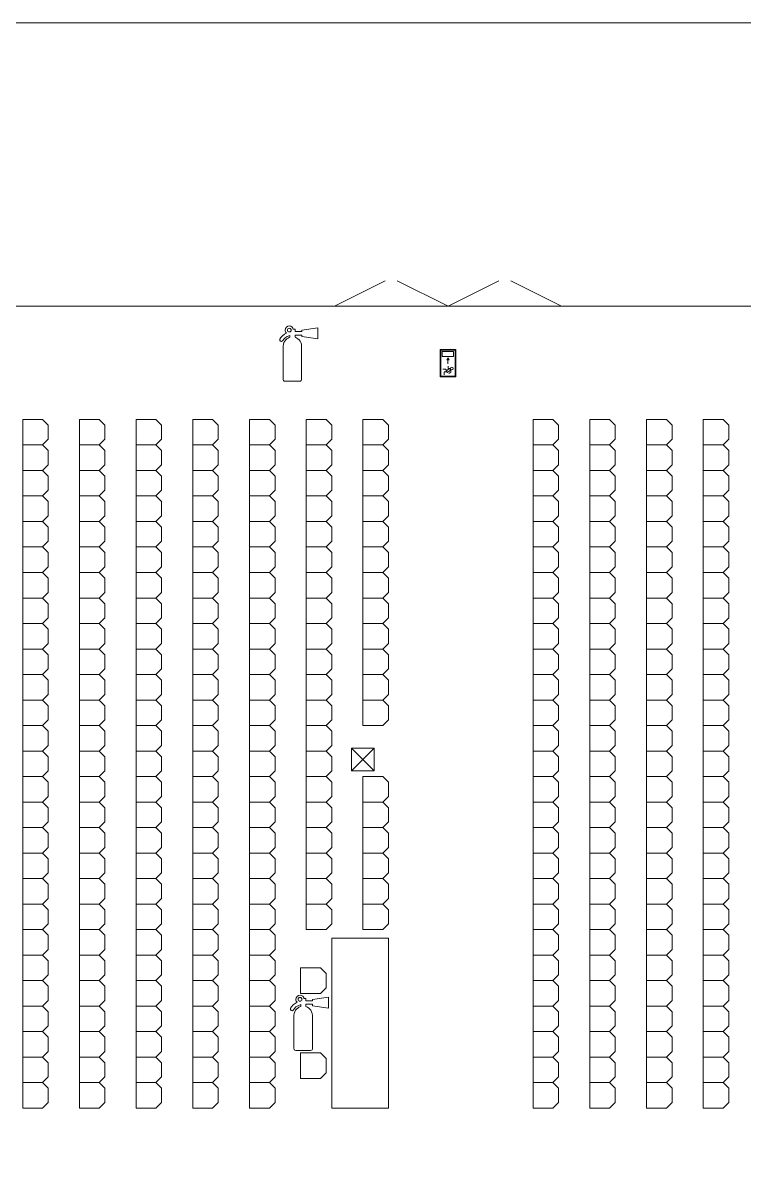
# Model space of a CAD drawing. Header units: metres. Extents: x -5 to 50, y -3 to 37.
# Drawn here: x 10 to 22.73, y 17 to 37 of the extents above; entities that cross this region are included whole.
import ezdxf

# ---------------------------------------------------------------- set-up
doc = ezdxf.new("R2010")
doc.units = ezdxf.units.M
for name, color, linetype, lineweight, true_color in [('Interior', 6, 'Continuous', 0, 0xff00ff), ('Meta', 178, 'Continuous', 0, 0x000000), ('Symbols', 5, 'Continuous', 0, 0x0000ff), ('Tent', 178, 'Continuous', 0, 0x000000)]:
    doc.layers.add(name, color=color, linetype=linetype, lineweight=lineweight, true_color=true_color)

msp = doc.modelspace()

# ---------------------------------------------------------------- linework, layer by layer
at = {"layer": 'Interior', "flags": 128}
for points in [[(10.35, 30), (10.45, 29.9), (10.45, 29.65), (10.35, 29.55), (10, 29.55), (10, 30)], [(11.35, 30), (11.45, 29.9), (11.45, 29.65), (11.35, 29.55), (11, 29.55), (11, 30)], [(12.35, 30), (12.45, 29.9), (12.45, 29.65), (12.35, 29.55), (12, 29.55), (12, 30)], [(13.35, 30), (13.45, 29.9), (13.45, 29.65), (13.35, 29.55), (13, 29.55), (13, 30)], [(14.35, 30), (14.45, 29.9), (14.45, 29.65), (14.35, 29.55), (14, 29.55), (14, 30)], [(15.35, 30), (15.45, 29.9), (15.45, 29.65), (15.35, 29.55), (15, 29.55), (15, 30)], [(16.35, 30), (16.45, 29.9), (16.45, 29.65), (16.35, 29.55), (16, 29.55), (16, 30)], [(19.35, 30), (19.45, 29.9), (19.45, 29.65), (19.35, 29.55), (19, 29.55), (19, 30)], [(20.35, 30), (20.45, 29.9), (20.45, 29.65), (20.35, 29.55), (20, 29.55), (20, 30)], [(21.35, 30), (21.45, 29.9), (21.45, 29.65), (21.35, 29.55), (21, 29.55), (21, 30)], [(22.35, 30), (22.45, 29.9), (22.45, 29.65), (22.35, 29.55), (22, 29.55), (22, 30)], [(10.35, 29.55), (10.45, 29.45), (10.45, 29.2), (10.35, 29.1), (10, 29.1), (10, 29.55)], [(11.35, 29.55), (11.45, 29.45), (11.45, 29.2), (11.35, 29.1), (11, 29.1), (11, 29.55)], [(12.35, 29.55), (12.45, 29.45), (12.45, 29.2), (12.35, 29.1), (12, 29.1), (12, 29.55)], [(13.35, 29.55), (13.45, 29.45), (13.45, 29.2), (13.35, 29.1), (13, 29.1), (13, 29.55)], [(14.35, 29.55), (14.45, 29.45), (14.45, 29.2), (14.35, 29.1), (14, 29.1), (14, 29.55)], [(15.35, 29.55), (15.45, 29.45), (15.45, 29.2), (15.35, 29.1), (15, 29.1), (15, 29.55)], [(16.35, 29.55), (16.45, 29.45), (16.45, 29.2), (16.35, 29.1), (16, 29.1), (16, 29.55)], [(19.35, 29.55), (19.45, 29.45), (19.45, 29.2), (19.35, 29.1), (19, 29.1), (19, 29.55)], [(20.35, 29.55), (20.45, 29.45), (20.45, 29.2), (20.35, 29.1), (20, 29.1), (20, 29.55)], [(21.35, 29.55), (21.45, 29.45), (21.45, 29.2), (21.35, 29.1), (21, 29.1), (21, 29.55)], [(22.35, 29.55), (22.45, 29.45), (22.45, 29.2), (22.35, 29.1), (22, 29.1), (22, 29.55)], [(10.35, 29.1), (10.45, 29), (10.45, 28.75), (10.35, 28.65), (10, 28.65), (10, 29.1)], [(11.35, 29.1), (11.45, 29), (11.45, 28.75), (11.35, 28.65), (11, 28.65), (11, 29.1)], [(12.35, 29.1), (12.45, 29), (12.45, 28.75), (12.35, 28.65), (12, 28.65), (12, 29.1)], [(13.35, 29.1), (13.45, 29), (13.45, 28.75), (13.35, 28.65), (13, 28.65), (13, 29.1)], [(14.35, 29.1), (14.45, 29), (14.45, 28.75), (14.35, 28.65), (14, 28.65), (14, 29.1)], [(15.35, 29.1), (15.45, 29), (15.45, 28.75), (15.35, 28.65), (15, 28.65), (15, 29.1)], [(16.35, 29.1), (16.45, 29), (16.45, 28.75), (16.35, 28.65), (16, 28.65), (16, 29.1)], [(19.35, 29.1), (19.45, 29), (19.45, 28.75), (19.35, 28.65), (19, 28.65), (19, 29.1)], [(20.35, 29.1), (20.45, 29), (20.45, 28.75), (20.35, 28.65), (20, 28.65), (20, 29.1)], [(21.35, 29.1), (21.45, 29), (21.45, 28.75), (21.35, 28.65), (21, 28.65), (21, 29.1)], [(22.35, 29.1), (22.45, 29), (22.45, 28.75), (22.35, 28.65), (22, 28.65), (22, 29.1)], [(10.35, 28.65), (10.45, 28.55), (10.45, 28.3), (10.35, 28.2), (10, 28.2), (10, 28.65)], [(11.35, 28.65), (11.45, 28.55), (11.45, 28.3), (11.35, 28.2), (11, 28.2), (11, 28.65)], [(12.35, 28.65), (12.45, 28.55), (12.45, 28.3), (12.35, 28.2), (12, 28.2), (12, 28.65)], [(13.35, 28.65), (13.45, 28.55), (13.45, 28.3), (13.35, 28.2), (13, 28.2), (13, 28.65)], [(14.35, 28.65), (14.45, 28.55), (14.45, 28.3), (14.35, 28.2), (14, 28.2), (14, 28.65)], [(15.35, 28.65), (15.45, 28.55), (15.45, 28.3), (15.35, 28.2), (15, 28.2), (15, 28.65)], [(16.35, 28.65), (16.45, 28.55), (16.45, 28.3), (16.35, 28.2), (16, 28.2), (16, 28.65)], [(19.35, 28.65), (19.45, 28.55), (19.45, 28.3), (19.35, 28.2), (19, 28.2), (19, 28.65)], [(20.35, 28.65), (20.45, 28.55), (20.45, 28.3), (20.35, 28.2), (20, 28.2), (20, 28.65)], [(21.35, 28.65), (21.45, 28.55), (21.45, 28.3), (21.35, 28.2), (21, 28.2), (21, 28.65)], [(22.35, 28.65), (22.45, 28.55), (22.45, 28.3), (22.35, 28.2), (22, 28.2), (22, 28.65)], [(10.35, 28.2), (10.45, 28.1), (10.45, 27.85), (10.35, 27.75), (10, 27.75), (10, 28.2)], [(11.35, 28.2), (11.45, 28.1), (11.45, 27.85), (11.35, 27.75), (11, 27.75), (11, 28.2)], [(12.35, 28.2), (12.45, 28.1), (12.45, 27.85), (12.35, 27.75), (12, 27.75), (12, 28.2)], [(13.35, 28.2), (13.45, 28.1), (13.45, 27.85), (13.35, 27.75), (13, 27.75), (13, 28.2)], [(14.35, 28.2), (14.45, 28.1), (14.45, 27.85), (14.35, 27.75), (14, 27.75), (14, 28.2)], [(15.35, 28.2), (15.45, 28.1), (15.45, 27.85), (15.35, 27.75), (15, 27.75), (15, 28.2)], [(16.35, 28.2), (16.45, 28.1), (16.45, 27.85), (16.35, 27.75), (16, 27.75), (16, 28.2)], [(19.35, 28.2), (19.45, 28.1), (19.45, 27.85), (19.35, 27.75), (19, 27.75), (19, 28.2)], [(20.35, 28.2), (20.45, 28.1), (20.45, 27.85), (20.35, 27.75), (20, 27.75), (20, 28.2)], [(21.35, 28.2), (21.45, 28.1), (21.45, 27.85), (21.35, 27.75), (21, 27.75), (21, 28.2)], [(22.35, 28.2), (22.45, 28.1), (22.45, 27.85), (22.35, 27.75), (22, 27.75), (22, 28.2)], [(10.35, 27.75), (10.45, 27.65), (10.45, 27.4), (10.35, 27.3), (10, 27.3), (10, 27.75)], [(11.35, 27.75), (11.45, 27.65), (11.45, 27.4), (11.35, 27.3), (11, 27.3), (11, 27.75)], [(12.35, 27.75), (12.45, 27.65), (12.45, 27.4), (12.35, 27.3), (12, 27.3), (12, 27.75)], [(13.35, 27.75), (13.45, 27.65), (13.45, 27.4), (13.35, 27.3), (13, 27.3), (13, 27.75)], [(14.35, 27.75), (14.45, 27.65), (14.45, 27.4), (14.35, 27.3), (14, 27.3), (14, 27.75)], [(15.35, 27.75), (15.45, 27.65), (15.45, 27.4), (15.35, 27.3), (15, 27.3), (15, 27.75)], [(16.35, 27.75), (16.45, 27.65), (16.45, 27.4), (16.35, 27.3), (16, 27.3), (16, 27.75)], [(19.35, 27.75), (19.45, 27.65), (19.45, 27.4), (19.35, 27.3), (19, 27.3), (19, 27.75)], [(20.35, 27.75), (20.45, 27.65), (20.45, 27.4), (20.35, 27.3), (20, 27.3), (20, 27.75)], [(21.35, 27.75), (21.45, 27.65), (21.45, 27.4), (21.35, 27.3), (21, 27.3), (21, 27.75)], [(22.35, 27.75), (22.45, 27.65), (22.45, 27.4), (22.35, 27.3), (22, 27.3), (22, 27.75)], [(10.35, 27.3), (10.45, 27.2), (10.45, 26.95), (10.35, 26.85), (10, 26.85), (10, 27.3)], [(11.35, 27.3), (11.45, 27.2), (11.45, 26.95), (11.35, 26.85), (11, 26.85), (11, 27.3)], [(12.35, 27.3), (12.45, 27.2), (12.45, 26.95), (12.35, 26.85), (12, 26.85), (12, 27.3)], [(13.35, 27.3), (13.45, 27.2), (13.45, 26.95), (13.35, 26.85), (13, 26.85), (13, 27.3)], [(14.35, 27.3), (14.45, 27.2), (14.45, 26.95), (14.35, 26.85), (14, 26.85), (14, 27.3)], [(15.35, 27.3), (15.45, 27.2), (15.45, 26.95), (15.35, 26.85), (15, 26.85), (15, 27.3)], [(16.35, 27.3), (16.45, 27.2), (16.45, 26.95), (16.35, 26.85), (16, 26.85), (16, 27.3)], [(19.35, 27.3), (19.45, 27.2), (19.45, 26.95), (19.35, 26.85), (19, 26.85), (19, 27.3)], [(20.35, 27.3), (20.45, 27.2), (20.45, 26.95), (20.35, 26.85), (20, 26.85), (20, 27.3)], [(21.35, 27.3), (21.45, 27.2), (21.45, 26.95), (21.35, 26.85), (21, 26.85), (21, 27.3)], [(22.35, 27.3), (22.45, 27.2), (22.45, 26.95), (22.35, 26.85), (22, 26.85), (22, 27.3)], [(10.35, 26.85), (10.45, 26.75), (10.45, 26.5), (10.35, 26.4), (10, 26.4), (10, 26.85)], [(11.35, 26.85), (11.45, 26.75), (11.45, 26.5), (11.35, 26.4), (11, 26.4), (11, 26.85)], [(12.35, 26.85), (12.45, 26.75), (12.45, 26.5), (12.35, 26.4), (12, 26.4), (12, 26.85)], [(13.35, 26.85), (13.45, 26.75), (13.45, 26.5), (13.35, 26.4), (13, 26.4), (13, 26.85)], [(14.35, 26.85), (14.45, 26.75), (14.45, 26.5), (14.35, 26.4), (14, 26.4), (14, 26.85)], [(15.35, 26.85), (15.45, 26.75), (15.45, 26.5), (15.35, 26.4), (15, 26.4), (15, 26.85)], [(16.35, 26.85), (16.45, 26.75), (16.45, 26.5), (16.35, 26.4), (16, 26.4), (16, 26.85)], [(19.35, 26.85), (19.45, 26.75), (19.45, 26.5), (19.35, 26.4), (19, 26.4), (19, 26.85)], [(20.35, 26.85), (20.45, 26.75), (20.45, 26.5), (20.35, 26.4), (20, 26.4), (20, 26.85)], [(21.35, 26.85), (21.45, 26.75), (21.45, 26.5), (21.35, 26.4), (21, 26.4), (21, 26.85)], [(22.35, 26.85), (22.45, 26.75), (22.45, 26.5), (22.35, 26.4), (22, 26.4), (22, 26.85)], [(10.35, 26.4), (10.45, 26.3), (10.45, 26.05), (10.35, 25.95), (10, 25.95), (10, 26.4)], [(11.35, 26.4), (11.45, 26.3), (11.45, 26.05), (11.35, 25.95), (11, 25.95), (11, 26.4)], [(12.35, 26.4), (12.45, 26.3), (12.45, 26.05), (12.35, 25.95), (12, 25.95), (12, 26.4)], [(13.35, 26.4), (13.45, 26.3), (13.45, 26.05), (13.35, 25.95), (13, 25.95), (13, 26.4)], [(14.35, 26.4), (14.45, 26.3), (14.45, 26.05), (14.35, 25.95), (14, 25.95), (14, 26.4)], [(15.35, 26.4), (15.45, 26.3), (15.45, 26.05), (15.35, 25.95), (15, 25.95), (15, 26.4)], [(16.35, 26.4), (16.45, 26.3), (16.45, 26.05), (16.35, 25.95), (16, 25.95), (16, 26.4)], [(19.35, 26.4), (19.45, 26.3), (19.45, 26.05), (19.35, 25.95), (19, 25.95), (19, 26.4)], [(20.35, 26.4), (20.45, 26.3), (20.45, 26.05), (20.35, 25.95), (20, 25.95), (20, 26.4)], [(21.35, 26.4), (21.45, 26.3), (21.45, 26.05), (21.35, 25.95), (21, 25.95), (21, 26.4)], [(22.35, 26.4), (22.45, 26.3), (22.45, 26.05), (22.35, 25.95), (22, 25.95), (22, 26.4)], [(10.35, 25.95), (10.45, 25.85), (10.45, 25.6), (10.35, 25.5), (10, 25.5), (10, 25.95)], [(11.35, 25.95), (11.45, 25.85), (11.45, 25.6), (11.35, 25.5), (11, 25.5), (11, 25.95)], [(12.35, 25.95), (12.45, 25.85), (12.45, 25.6), (12.35, 25.5), (12, 25.5), (12, 25.95)], [(13.35, 25.95), (13.45, 25.85), (13.45, 25.6), (13.35, 25.5), (13, 25.5), (13, 25.95)], [(14.35, 25.95), (14.45, 25.85), (14.45, 25.6), (14.35, 25.5), (14, 25.5), (14, 25.95)], [(15.35, 25.95), (15.45, 25.85), (15.45, 25.6), (15.35, 25.5), (15, 25.5), (15, 25.95)], [(16.35, 25.95), (16.45, 25.85), (16.45, 25.6), (16.35, 25.5), (16, 25.5), (16, 25.95)], [(19.35, 25.95), (19.45, 25.85), (19.45, 25.6), (19.35, 25.5), (19, 25.5), (19, 25.95)], [(20.35, 25.95), (20.45, 25.85), (20.45, 25.6), (20.35, 25.5), (20, 25.5), (20, 25.95)], [(21.35, 25.95), (21.45, 25.85), (21.45, 25.6), (21.35, 25.5), (21, 25.5), (21, 25.95)], [(22.35, 25.95), (22.45, 25.85), (22.45, 25.6), (22.35, 25.5), (22, 25.5), (22, 25.95)], [(10.35, 25.5), (10.45, 25.4), (10.45, 25.15), (10.35, 25.05), (10, 25.05), (10, 25.5)], [(11.35, 25.5), (11.45, 25.4), (11.45, 25.15), (11.35, 25.05), (11, 25.05), (11, 25.5)], [(12.35, 25.5), (12.45, 25.4), (12.45, 25.15), (12.35, 25.05), (12, 25.05), (12, 25.5)], [(13.35, 25.5), (13.45, 25.4), (13.45, 25.15), (13.35, 25.05), (13, 25.05), (13, 25.5)], [(14.35, 25.5), (14.45, 25.4), (14.45, 25.15), (14.35, 25.05), (14, 25.05), (14, 25.5)], [(15.35, 25.5), (15.45, 25.4), (15.45, 25.15), (15.35, 25.05), (15, 25.05), (15, 25.5)], [(16.35, 25.5), (16.45, 25.4), (16.45, 25.15), (16.35, 25.05), (16, 25.05), (16, 25.5)], [(19.35, 25.5), (19.45, 25.4), (19.45, 25.15), (19.35, 25.05), (19, 25.05), (19, 25.5)], [(20.35, 25.5), (20.45, 25.4), (20.45, 25.15), (20.35, 25.05), (20, 25.05), (20, 25.5)], [(21.35, 25.5), (21.45, 25.4), (21.45, 25.15), (21.35, 25.05), (21, 25.05), (21, 25.5)], [(22.35, 25.5), (22.45, 25.4), (22.45, 25.15), (22.35, 25.05), (22, 25.05), (22, 25.5)], [(10.35, 25.05), (10.45, 24.95), (10.45, 24.7), (10.35, 24.6), (10, 24.6), (10, 25.05)], [(11.35, 25.05), (11.45, 24.95), (11.45, 24.7), (11.35, 24.6), (11, 24.6), (11, 25.05)], [(12.35, 25.05), (12.45, 24.95), (12.45, 24.7), (12.35, 24.6), (12, 24.6), (12, 25.05)], [(13.35, 25.05), (13.45, 24.95), (13.45, 24.7), (13.35, 24.6), (13, 24.6), (13, 25.05)], [(14.35, 25.05), (14.45, 24.95), (14.45, 24.7), (14.35, 24.6), (14, 24.6), (14, 25.05)], [(15.35, 25.05), (15.45, 24.95), (15.45, 24.7), (15.35, 24.6), (15, 24.6), (15, 25.05)], [(16.35, 25.05), (16.45, 24.95), (16.45, 24.7), (16.35, 24.6), (16, 24.6), (16, 25.05)], [(19.35, 25.05), (19.45, 24.95), (19.45, 24.7), (19.35, 24.6), (19, 24.6), (19, 25.05)], [(20.35, 25.05), (20.45, 24.95), (20.45, 24.7), (20.35, 24.6), (20, 24.6), (20, 25.05)], [(21.35, 25.05), (21.45, 24.95), (21.45, 24.7), (21.35, 24.6), (21, 24.6), (21, 25.05)], [(22.35, 25.05), (22.45, 24.95), (22.45, 24.7), (22.35, 24.6), (22, 24.6), (22, 25.05)], [(10.35, 24.6), (10.45, 24.5), (10.45, 24.25), (10.35, 24.15), (10, 24.15), (10, 24.6)], [(11.35, 24.6), (11.45, 24.5), (11.45, 24.25), (11.35, 24.15), (11, 24.15), (11, 24.6)], [(12.35, 24.6), (12.45, 24.5), (12.45, 24.25), (12.35, 24.15), (12, 24.15), (12, 24.6)], [(13.35, 24.6), (13.45, 24.5), (13.45, 24.25), (13.35, 24.15), (13, 24.15), (13, 24.6)], [(14.35, 24.6), (14.45, 24.5), (14.45, 24.25), (14.35, 24.15), (14, 24.15), (14, 24.6)], [(15.35, 24.6), (15.45, 24.5), (15.45, 24.25), (15.35, 24.15), (15, 24.15), (15, 24.6)], [(19.35, 24.6), (19.45, 24.5), (19.45, 24.25), (19.35, 24.15), (19, 24.15), (19, 24.6)], [(20.35, 24.6), (20.45, 24.5), (20.45, 24.25), (20.35, 24.15), (20, 24.15), (20, 24.6)], [(21.35, 24.6), (21.45, 24.5), (21.45, 24.25), (21.35, 24.15), (21, 24.15), (21, 24.6)], [(22.35, 24.6), (22.45, 24.5), (22.45, 24.25), (22.35, 24.15), (22, 24.15), (22, 24.6)], [(10.35, 24.15), (10.45, 24.05), (10.45, 23.8), (10.35, 23.7), (10, 23.7), (10, 24.15)], [(11.35, 24.15), (11.45, 24.05), (11.45, 23.8), (11.35, 23.7), (11, 23.7), (11, 24.15)], [(12.35, 24.15), (12.45, 24.05), (12.45, 23.8), (12.35, 23.7), (12, 23.7), (12, 24.15)], [(13.35, 24.15), (13.45, 24.05), (13.45, 23.8), (13.35, 23.7), (13, 23.7), (13, 24.15)], [(14.35, 24.15), (14.45, 24.05), (14.45, 23.8), (14.35, 23.7), (14, 23.7), (14, 24.15)], [(15.35, 24.15), (15.45, 24.05), (15.45, 23.8), (15.35, 23.7), (15, 23.7), (15, 24.15)], [(19.35, 24.15), (19.45, 24.05), (19.45, 23.8), (19.35, 23.7), (19, 23.7), (19, 24.15)], [(20.35, 24.15), (20.45, 24.05), (20.45, 23.8), (20.35, 23.7), (20, 23.7), (20, 24.15)], [(21.35, 24.15), (21.45, 24.05), (21.45, 23.8), (21.35, 23.7), (21, 23.7), (21, 24.15)], [(22.35, 24.15), (22.45, 24.05), (22.45, 23.8), (22.35, 23.7), (22, 23.7), (22, 24.15)], [(10.35, 23.7), (10.45, 23.6), (10.45, 23.35), (10.35, 23.25), (10, 23.25), (10, 23.7)], [(11.35, 23.7), (11.45, 23.6), (11.45, 23.35), (11.35, 23.25), (11, 23.25), (11, 23.7)], [(12.35, 23.7), (12.45, 23.6), (12.45, 23.35), (12.35, 23.25), (12, 23.25), (12, 23.7)], [(13.35, 23.7), (13.45, 23.6), (13.45, 23.35), (13.35, 23.25), (13, 23.25), (13, 23.7)], [(14.35, 23.7), (14.45, 23.6), (14.45, 23.35), (14.35, 23.25), (14, 23.25), (14, 23.7)], [(15.35, 23.7), (15.45, 23.6), (15.45, 23.35), (15.35, 23.25), (15, 23.25), (15, 23.7)], [(16.35, 23.7), (16.45, 23.6), (16.45, 23.35), (16.35, 23.25), (16, 23.25), (16, 23.7)], [(19.35, 23.7), (19.45, 23.6), (19.45, 23.35), (19.35, 23.25), (19, 23.25), (19, 23.7)], [(20.35, 23.7), (20.45, 23.6), (20.45, 23.35), (20.35, 23.25), (20, 23.25), (20, 23.7)], [(21.35, 23.7), (21.45, 23.6), (21.45, 23.35), (21.35, 23.25), (21, 23.25), (21, 23.7)], [(22.35, 23.7), (22.45, 23.6), (22.45, 23.35), (22.35, 23.25), (22, 23.25), (22, 23.7)], [(10.35, 23.25), (10.45, 23.15), (10.45, 22.9), (10.35, 22.8), (10, 22.8), (10, 23.25)], [(11.35, 23.25), (11.45, 23.15), (11.45, 22.9), (11.35, 22.8), (11, 22.8), (11, 23.25)], [(12.35, 23.25), (12.45, 23.15), (12.45, 22.9), (12.35, 22.8), (12, 22.8), (12, 23.25)], [(13.35, 23.25), (13.45, 23.15), (13.45, 22.9), (13.35, 22.8), (13, 22.8), (13, 23.25)], [(14.35, 23.25), (14.45, 23.15), (14.45, 22.9), (14.35, 22.8), (14, 22.8), (14, 23.25)], [(15.35, 23.25), (15.45, 23.15), (15.45, 22.9), (15.35, 22.8), (15, 22.8), (15, 23.25)], [(16.35, 23.25), (16.45, 23.15), (16.45, 22.9), (16.35, 22.8), (16, 22.8), (16, 23.25)], [(19.35, 23.25), (19.45, 23.15), (19.45, 22.9), (19.35, 22.8), (19, 22.8), (19, 23.25)], [(20.35, 23.25), (20.45, 23.15), (20.45, 22.9), (20.35, 22.8), (20, 22.8), (20, 23.25)], [(21.35, 23.25), (21.45, 23.15), (21.45, 22.9), (21.35, 22.8), (21, 22.8), (21, 23.25)], [(22.35, 23.25), (22.45, 23.15), (22.45, 22.9), (22.35, 22.8), (22, 22.8), (22, 23.25)], [(10.35, 22.8), (10.45, 22.7), (10.45, 22.45), (10.35, 22.35), (10, 22.35), (10, 22.8)], [(11.35, 22.8), (11.45, 22.7), (11.45, 22.45), (11.35, 22.35), (11, 22.35), (11, 22.8)], [(12.35, 22.8), (12.45, 22.7), (12.45, 22.45), (12.35, 22.35), (12, 22.35), (12, 22.8)], [(13.35, 22.8), (13.45, 22.7), (13.45, 22.45), (13.35, 22.35), (13, 22.35), (13, 22.8)], [(14.35, 22.8), (14.45, 22.7), (14.45, 22.45), (14.35, 22.35), (14, 22.35), (14, 22.8)], [(15.35, 22.8), (15.45, 22.7), (15.45, 22.45), (15.35, 22.35), (15, 22.35), (15, 22.8)], [(16.35, 22.8), (16.45, 22.7), (16.45, 22.45), (16.35, 22.35), (16, 22.35), (16, 22.8)], [(19.35, 22.8), (19.45, 22.7), (19.45, 22.45), (19.35, 22.35), (19, 22.35), (19, 22.8)], [(20.35, 22.8), (20.45, 22.7), (20.45, 22.45), (20.35, 22.35), (20, 22.35), (20, 22.8)], [(21.35, 22.8), (21.45, 22.7), (21.45, 22.45), (21.35, 22.35), (21, 22.35), (21, 22.8)], [(22.35, 22.8), (22.45, 22.7), (22.45, 22.45), (22.35, 22.35), (22, 22.35), (22, 22.8)], [(10.35, 22.35), (10.45, 22.25), (10.45, 22), (10.35, 21.9), (10, 21.9), (10, 22.35)], [(11.35, 22.35), (11.45, 22.25), (11.45, 22), (11.35, 21.9), (11, 21.9), (11, 22.35)], [(12.35, 22.35), (12.45, 22.25), (12.45, 22), (12.35, 21.9), (12, 21.9), (12, 22.35)], [(13.35, 22.35), (13.45, 22.25), (13.45, 22), (13.35, 21.9), (13, 21.9), (13, 22.35)], [(14.35, 22.35), (14.45, 22.25), (14.45, 22), (14.35, 21.9), (14, 21.9), (14, 22.35)], [(15.35, 22.35), (15.45, 22.25), (15.45, 22), (15.35, 21.9), (15, 21.9), (15, 22.35)], [(16.35, 22.35), (16.45, 22.25), (16.45, 22), (16.35, 21.9), (16, 21.9), (16, 22.35)], [(19.35, 22.35), (19.45, 22.25), (19.45, 22), (19.35, 21.9), (19, 21.9), (19, 22.35)], [(20.35, 22.35), (20.45, 22.25), (20.45, 22), (20.35, 21.9), (20, 21.9), (20, 22.35)], [(21.35, 22.35), (21.45, 22.25), (21.45, 22), (21.35, 21.9), (21, 21.9), (21, 22.35)], [(22.35, 22.35), (22.45, 22.25), (22.45, 22), (22.35, 21.9), (22, 21.9), (22, 22.35)], [(10.35, 21.9), (10.45, 21.8), (10.45, 21.55), (10.35, 21.45), (10, 21.45), (10, 21.9)], [(11.35, 21.9), (11.45, 21.8), (11.45, 21.55), (11.35, 21.45), (11, 21.45), (11, 21.9)], [(12.35, 21.9), (12.45, 21.8), (12.45, 21.55), (12.35, 21.45), (12, 21.45), (12, 21.9)], [(13.35, 21.9), (13.45, 21.8), (13.45, 21.55), (13.35, 21.45), (13, 21.45), (13, 21.9)], [(14.35, 21.9), (14.45, 21.8), (14.45, 21.55), (14.35, 21.45), (14, 21.45), (14, 21.9)], [(15.35, 21.9), (15.45, 21.8), (15.45, 21.55), (15.35, 21.45), (15, 21.45), (15, 21.9)], [(16.35, 21.9), (16.45, 21.8), (16.45, 21.55), (16.35, 21.45), (16, 21.45), (16, 21.9)], [(19.35, 21.9), (19.45, 21.8), (19.45, 21.55), (19.35, 21.45), (19, 21.45), (19, 21.9)], [(20.35, 21.9), (20.45, 21.8), (20.45, 21.55), (20.35, 21.45), (20, 21.45), (20, 21.9)], [(21.35, 21.9), (21.45, 21.8), (21.45, 21.55), (21.35, 21.45), (21, 21.45), (21, 21.9)], [(22.35, 21.9), (22.45, 21.8), (22.45, 21.55), (22.35, 21.45), (22, 21.45), (22, 21.9)], [(10.35, 21.45), (10.45, 21.35), (10.45, 21.1), (10.35, 21), (10, 21), (10, 21.45)], [(11.35, 21.45), (11.45, 21.35), (11.45, 21.1), (11.35, 21), (11, 21), (11, 21.45)], [(12.35, 21.45), (12.45, 21.35), (12.45, 21.1), (12.35, 21), (12, 21), (12, 21.45)], [(13.35, 21.45), (13.45, 21.35), (13.45, 21.1), (13.35, 21), (13, 21), (13, 21.45)], [(14.35, 21.45), (14.45, 21.35), (14.45, 21.1), (14.35, 21), (14, 21), (14, 21.45)], [(15.35, 21.45), (15.45, 21.35), (15.45, 21.1), (15.35, 21), (15, 21), (15, 21.45)], [(16.35, 21.45), (16.45, 21.35), (16.45, 21.1), (16.35, 21), (16, 21), (16, 21.45)], [(19.35, 21.45), (19.45, 21.35), (19.45, 21.1), (19.35, 21), (19, 21), (19, 21.45)], [(20.35, 21.45), (20.45, 21.35), (20.45, 21.1), (20.35, 21), (20, 21), (20, 21.45)], [(21.35, 21.45), (21.45, 21.35), (21.45, 21.1), (21.35, 21), (21, 21), (21, 21.45)], [(22.35, 21.45), (22.45, 21.35), (22.45, 21.1), (22.35, 21), (22, 21), (22, 21.45)], [(10.35, 21), (10.45, 20.9), (10.45, 20.65), (10.35, 20.55), (10, 20.55), (10, 21)], [(11.35, 21), (11.45, 20.9), (11.45, 20.65), (11.35, 20.55), (11, 20.55), (11, 21)], [(12.35, 21), (12.45, 20.9), (12.45, 20.65), (12.35, 20.55), (12, 20.55), (12, 21)], [(13.35, 21), (13.45, 20.9), (13.45, 20.65), (13.35, 20.55), (13, 20.55), (13, 21)], [(14.35, 21), (14.45, 20.9), (14.45, 20.65), (14.35, 20.55), (14, 20.55), (14, 21)], [(15.45, 17.85), (16.45, 17.85), (16.45, 20.85), (15.45, 20.85)], [(19.35, 21), (19.45, 20.9), (19.45, 20.65), (19.35, 20.55), (19, 20.55), (19, 21)], [(20.35, 21), (20.45, 20.9), (20.45, 20.65), (20.35, 20.55), (20, 20.55), (20, 21)], [(21.35, 21), (21.45, 20.9), (21.45, 20.65), (21.35, 20.55), (21, 20.55), (21, 21)], [(22.35, 21), (22.45, 20.9), (22.45, 20.65), (22.35, 20.55), (22, 20.55), (22, 21)], [(10.35, 20.55), (10.45, 20.45), (10.45, 20.2), (10.35, 20.1), (10, 20.1), (10, 20.55)], [(11.35, 20.55), (11.45, 20.45), (11.45, 20.2), (11.35, 20.1), (11, 20.1), (11, 20.55)], [(12.35, 20.55), (12.45, 20.45), (12.45, 20.2), (12.35, 20.1), (12, 20.1), (12, 20.55)], [(13.35, 20.55), (13.45, 20.45), (13.45, 20.2), (13.35, 20.1), (13, 20.1), (13, 20.55)], [(14.35, 20.55), (14.45, 20.45), (14.45, 20.2), (14.35, 20.1), (14, 20.1), (14, 20.55)], [(19.35, 20.55), (19.45, 20.45), (19.45, 20.2), (19.35, 20.1), (19, 20.1), (19, 20.55)], [(20.35, 20.55), (20.45, 20.45), (20.45, 20.2), (20.35, 20.1), (20, 20.1), (20, 20.55)], [(21.35, 20.55), (21.45, 20.45), (21.45, 20.2), (21.35, 20.1), (21, 20.1), (21, 20.55)], [(22.35, 20.55), (22.45, 20.45), (22.45, 20.2), (22.35, 20.1), (22, 20.1), (22, 20.55)], [(15.25, 20.325), (15.35, 20.225), (15.35, 19.975), (15.25, 19.875), (14.9, 19.875), (14.9, 20.325)], [(10.35, 20.1), (10.45, 20), (10.45, 19.75), (10.35, 19.65), (10, 19.65), (10, 20.1)], [(11.35, 20.1), (11.45, 20), (11.45, 19.75), (11.35, 19.65), (11, 19.65), (11, 20.1)], [(12.35, 20.1), (12.45, 20), (12.45, 19.75), (12.35, 19.65), (12, 19.65), (12, 20.1)], [(13.35, 20.1), (13.45, 20), (13.45, 19.75), (13.35, 19.65), (13, 19.65), (13, 20.1)], [(14.35, 20.1), (14.45, 20), (14.45, 19.75), (14.35, 19.65), (14, 19.65), (14, 20.1)], [(19.35, 20.1), (19.45, 20), (19.45, 19.75), (19.35, 19.65), (19, 19.65), (19, 20.1)], [(20.35, 20.1), (20.45, 20), (20.45, 19.75), (20.35, 19.65), (20, 19.65), (20, 20.1)], [(21.35, 20.1), (21.45, 20), (21.45, 19.75), (21.35, 19.65), (21, 19.65), (21, 20.1)], [(22.35, 20.1), (22.45, 20), (22.45, 19.75), (22.35, 19.65), (22, 19.65), (22, 20.1)], [(10.35, 19.65), (10.45, 19.55), (10.45, 19.3), (10.35, 19.2), (10, 19.2), (10, 19.65)], [(11.35, 19.65), (11.45, 19.55), (11.45, 19.3), (11.35, 19.2), (11, 19.2), (11, 19.65)], [(12.35, 19.65), (12.45, 19.55), (12.45, 19.3), (12.35, 19.2), (12, 19.2), (12, 19.65)], [(13.35, 19.65), (13.45, 19.55), (13.45, 19.3), (13.35, 19.2), (13, 19.2), (13, 19.65)], [(14.35, 19.65), (14.45, 19.55), (14.45, 19.3), (14.35, 19.2), (14, 19.2), (14, 19.65)], [(19.35, 19.65), (19.45, 19.55), (19.45, 19.3), (19.35, 19.2), (19, 19.2), (19, 19.65)], [(20.35, 19.65), (20.45, 19.55), (20.45, 19.3), (20.35, 19.2), (20, 19.2), (20, 19.65)], [(21.35, 19.65), (21.45, 19.55), (21.45, 19.3), (21.35, 19.2), (21, 19.2), (21, 19.65)], [(22.35, 19.65), (22.45, 19.55), (22.45, 19.3), (22.35, 19.2), (22, 19.2), (22, 19.65)], [(10.35, 19.2), (10.45, 19.1), (10.45, 18.85), (10.35, 18.75), (10, 18.75), (10, 19.2)], [(11.35, 19.2), (11.45, 19.1), (11.45, 18.85), (11.35, 18.75), (11, 18.75), (11, 19.2)], [(12.35, 19.2), (12.45, 19.1), (12.45, 18.85), (12.35, 18.75), (12, 18.75), (12, 19.2)], [(13.35, 19.2), (13.45, 19.1), (13.45, 18.85), (13.35, 18.75), (13, 18.75), (13, 19.2)], [(14.35, 19.2), (14.45, 19.1), (14.45, 18.85), (14.35, 18.75), (14, 18.75), (14, 19.2)], [(19.35, 19.2), (19.45, 19.1), (19.45, 18.85), (19.35, 18.75), (19, 18.75), (19, 19.2)], [(20.35, 19.2), (20.45, 19.1), (20.45, 18.85), (20.35, 18.75), (20, 18.75), (20, 19.2)], [(21.35, 19.2), (21.45, 19.1), (21.45, 18.85), (21.35, 18.75), (21, 18.75), (21, 19.2)], [(22.35, 19.2), (22.45, 19.1), (22.45, 18.85), (22.35, 18.75), (22, 18.75), (22, 19.2)], [(15.25, 18.825), (15.35, 18.725), (15.35, 18.475), (15.25, 18.375), (14.9, 18.375), (14.9, 18.825)], [(10.35, 18.75), (10.45, 18.65), (10.45, 18.4), (10.35, 18.3), (10, 18.3), (10, 18.75)], [(11.35, 18.75), (11.45, 18.65), (11.45, 18.4), (11.35, 18.3), (11, 18.3), (11, 18.75)], [(12.35, 18.75), (12.45, 18.65), (12.45, 18.4), (12.35, 18.3), (12, 18.3), (12, 18.75)], [(13.35, 18.75), (13.45, 18.65), (13.45, 18.4), (13.35, 18.3), (13, 18.3), (13, 18.75)], [(14.35, 18.75), (14.45, 18.65), (14.45, 18.4), (14.35, 18.3), (14, 18.3), (14, 18.75)], [(19.35, 18.75), (19.45, 18.65), (19.45, 18.4), (19.35, 18.3), (19, 18.3), (19, 18.75)], [(20.35, 18.75), (20.45, 18.65), (20.45, 18.4), (20.35, 18.3), (20, 18.3), (20, 18.75)], [(21.35, 18.75), (21.45, 18.65), (21.45, 18.4), (21.35, 18.3), (21, 18.3), (21, 18.75)], [(22.35, 18.75), (22.45, 18.65), (22.45, 18.4), (22.35, 18.3), (22, 18.3), (22, 18.75)], [(10.35, 18.3), (10.45, 18.2), (10.45, 17.95), (10.35, 17.85), (10, 17.85), (10, 18.3)], [(11.35, 18.3), (11.45, 18.2), (11.45, 17.95), (11.35, 17.85), (11, 17.85), (11, 18.3)], [(12.35, 18.3), (12.45, 18.2), (12.45, 17.95), (12.35, 17.85), (12, 17.85), (12, 18.3)], [(13.35, 18.3), (13.45, 18.2), (13.45, 17.95), (13.35, 17.85), (13, 17.85), (13, 18.3)], [(14.35, 18.3), (14.45, 18.2), (14.45, 17.95), (14.35, 17.85), (14, 17.85), (14, 18.3)], [(19.35, 18.3), (19.45, 18.2), (19.45, 17.95), (19.35, 17.85), (19, 17.85), (19, 18.3)], [(20.35, 18.3), (20.45, 18.2), (20.45, 17.95), (20.35, 17.85), (20, 17.85), (20, 18.3)], [(21.35, 18.3), (21.45, 18.2), (21.45, 17.95), (21.35, 17.85), (21, 17.85), (21, 18.3)], [(22.35, 18.3), (22.45, 18.2), (22.45, 17.95), (22.35, 17.85), (22, 17.85), (22, 18.3)]]:
    msp.add_lwpolyline(points, close=True, dxfattribs=at)
at = {"layer": 'Meta', "flags": 128}
msp.add_lwpolyline([(50, -3), (50, 37), (-5, 37), (-5, -3)], close=True, dxfattribs=at)
at = {"layer": 'Symbols'}
for p, q in [((15.205, 31.617), (14.92, 31.575)), ((15.205, 31.421), (15.205, 31.617)), ((14.701, 31.544), (14.701, 31.544)), ((14.712, 31.483), (14.712, 31.449)), ((14.712, 31.449), (14.712, 31.449)), ((14.804, 31.591), (14.771, 31.591)), ((14.803, 31.449), (14.804, 31.489)), ((14.804, 31.549), (14.804, 31.591)), ((14.92, 31.549), (14.804, 31.549)), ((14.804, 31.489), (14.92, 31.489)), ((14.92, 31.575), (14.92, 31.549)), ((14.92, 31.489), (14.92, 31.464)), ((14.92, 31.464), (15.205, 31.421)), ((14.919, 30.713), (14.919, 31.292)), ((17.539, 31.25), (17.539, 31.25)), ((17.599, 31.2), (17.395, 31.2)), ((17.395, 31.2), (17.395, 31.109)), ((17.395, 31.109), (17.599, 31.109)), ((17.477, 31.049), (17.499, 31.086)), ((17.521, 31.049), (17.477, 31.049)), ((17.499, 31.086), (17.521, 31.049)), ((17.499, 30.98), (17.499, 31.063)), ((17.521, 31.049), (17.521, 31.049)), ((17.599, 31.109), (17.599, 31.2)), ((17.455, 30.889), (17.408, 30.889)), ((17.434, 30.838), (17.434, 30.785)), ((17.483, 30.838), (17.434, 30.838)), ((17.479, 30.849), (17.455, 30.889)), ((17.524, 30.901), (17.469, 30.86)), ((17.469, 30.86), (17.489, 30.831)), ((17.489, 30.831), (17.548, 30.875)), ((17.501, 30.898), (17.501, 30.943)), ((17.54, 30.898), (17.501, 30.898)), ((17.516, 30.811), (17.547, 30.835)), ((17.548, 30.875), (17.524, 30.901)), ((17.547, 30.88), (17.54, 30.898)), ((17.547, 30.835), (17.547, 30.88)), ((17.548, 30.875), (17.548, 30.875)), ((14.629, 30.674), (14.884, 30.674)), ((15.395, 19.81), (15.11, 19.768)), ((15.395, 19.614), (15.395, 19.81)), ((14.89, 19.737), (14.89, 19.737)), ((14.902, 19.676), (14.902, 19.642)), ((14.902, 19.642), (14.902, 19.642)), ((14.994, 19.784), (14.96, 19.784)), ((14.993, 19.642), (14.993, 19.682)), ((14.993, 19.682), (15.11, 19.682)), ((14.994, 19.741), (14.994, 19.784)), ((15.11, 19.741), (14.994, 19.741)), ((15.11, 19.768), (15.11, 19.741)), ((15.11, 19.682), (15.11, 19.657)), ((15.11, 19.657), (15.395, 19.614)), ((15.109, 18.905), (15.109, 19.485)), ((14.819, 18.867), (15.074, 18.867))]:
    msp.add_line(p, q, dxfattribs=at)
at = {"layer": 'Symbols', "lineweight": 0}
for p, q in [((17.639, 31.235), (17.361, 31.235)), ((17.361, 31.235), (17.361, 30.75)), ((17.625, 31.221), (17.375, 31.221)), ((17.375, 31.221), (17.375, 30.766)), ((17.625, 30.766), (17.625, 31.221)), ((17.639, 30.75), (17.639, 31.235)), ((17.361, 30.75), (17.639, 30.75)), ((17.375, 30.766), (17.625, 30.766)), ((17.625, 30.766), (17.625, 30.766))]:
    msp.add_line(p, q, dxfattribs=at)
at = {"layer": 'Symbols', "flags": 128}
for points in [[(14.593, 31.292), (14.593, 30.713)], [(14.783, 19.485), (14.783, 18.905)]]:
    msp.add_lwpolyline(points, dxfattribs=at)
at = {"layer": 'Symbols'}
msp.add_circle((17.566, 30.9), 0.0232, dxfattribs=at)
for centre, start, end in [((14.701, 31.577), 90.001, 179.9955), ((14.701, 31.577), 0.0013, 89.9932), ((14.701, 31.577), 180.0072, 269.9997), ((14.701, 31.577), 270.0061, 359.996), ((14.89, 19.77), 90.001, 179.9955), ((14.89, 19.77), 0.0013, 89.9932), ((14.89, 19.77), 180.0072, 269.9997), ((14.89, 19.77), 270.0061, 359.996)]:
    msp.add_arc(centre, 0.033, start, end, dxfattribs=at)
for points in [[(14.702, 31.651), (14.662, 31.651), (14.627, 31.62), (14.627, 31.573)], [(14.771, 31.591), (14.771, 31.617), (14.742, 31.651), (14.702, 31.651)], [(14.535, 31.418), (14.519, 31.386), (14.563, 31.358), (14.586, 31.391)], [(14.65, 31.525), (14.606, 31.508), (14.547, 31.452), (14.535, 31.418)], [(14.586, 31.391), (14.609, 31.423), (14.635, 31.463), (14.712, 31.483)], [(14.712, 31.449), (14.68, 31.443), (14.593, 31.392), (14.593, 31.292)], [(14.627, 31.573), (14.627, 31.551), (14.639, 31.532), (14.65, 31.525)], [(14.919, 31.292), (14.919, 31.392), (14.835, 31.443), (14.803, 31.449)], [(14.593, 30.713), (14.593, 30.698), (14.6, 30.674), (14.629, 30.674)], [(14.884, 30.674), (14.913, 30.674), (14.919, 30.698), (14.919, 30.713)], [(14.891, 19.843), (14.852, 19.843), (14.816, 19.813), (14.816, 19.766)], [(14.96, 19.784), (14.96, 19.81), (14.932, 19.843), (14.891, 19.843)], [(14.725, 19.611), (14.708, 19.578), (14.753, 19.551), (14.776, 19.584)], [(14.84, 19.718), (14.796, 19.701), (14.737, 19.645), (14.725, 19.611)], [(14.776, 19.584), (14.799, 19.616), (14.825, 19.656), (14.902, 19.676)], [(14.902, 19.642), (14.87, 19.636), (14.783, 19.584), (14.783, 19.485)], [(14.816, 19.766), (14.816, 19.744), (14.829, 19.724), (14.84, 19.718)], [(15.109, 19.485), (15.109, 19.584), (15.025, 19.636), (14.993, 19.642)], [(14.783, 18.905), (14.783, 18.891), (14.79, 18.867), (14.819, 18.867)], [(15.074, 18.867), (15.103, 18.867), (15.109, 18.891), (15.109, 18.905)]]:
    msp.add_open_spline(points, degree=3, dxfattribs=at)
at = {"layer": 'Tent'}
for p, q in [((15.5, 32), (16.394, 32.447)), ((17.5, 32), (16.606, 32.447)), ((17.5, 32), (18.394, 32.447)), ((18.606, 32.447), (19.5, 32)), ((32, 32), (8, 32)), ((15.8, 23.8), (15.8, 24.2)), ((15.8, 24.2), (16.2, 24.2)), ((15.8, 24.2), (16, 24)), ((16, 24), (16.2, 24.2)), ((16.2, 24.2), (16.2, 23.8)), ((15.8, 23.8), (16, 24)), ((16, 24), (16.2, 23.8)), ((16.2, 23.8), (15.8, 23.8))]:
    msp.add_line(p, q, dxfattribs=at)

doc.saveas('drawing.dxf')
